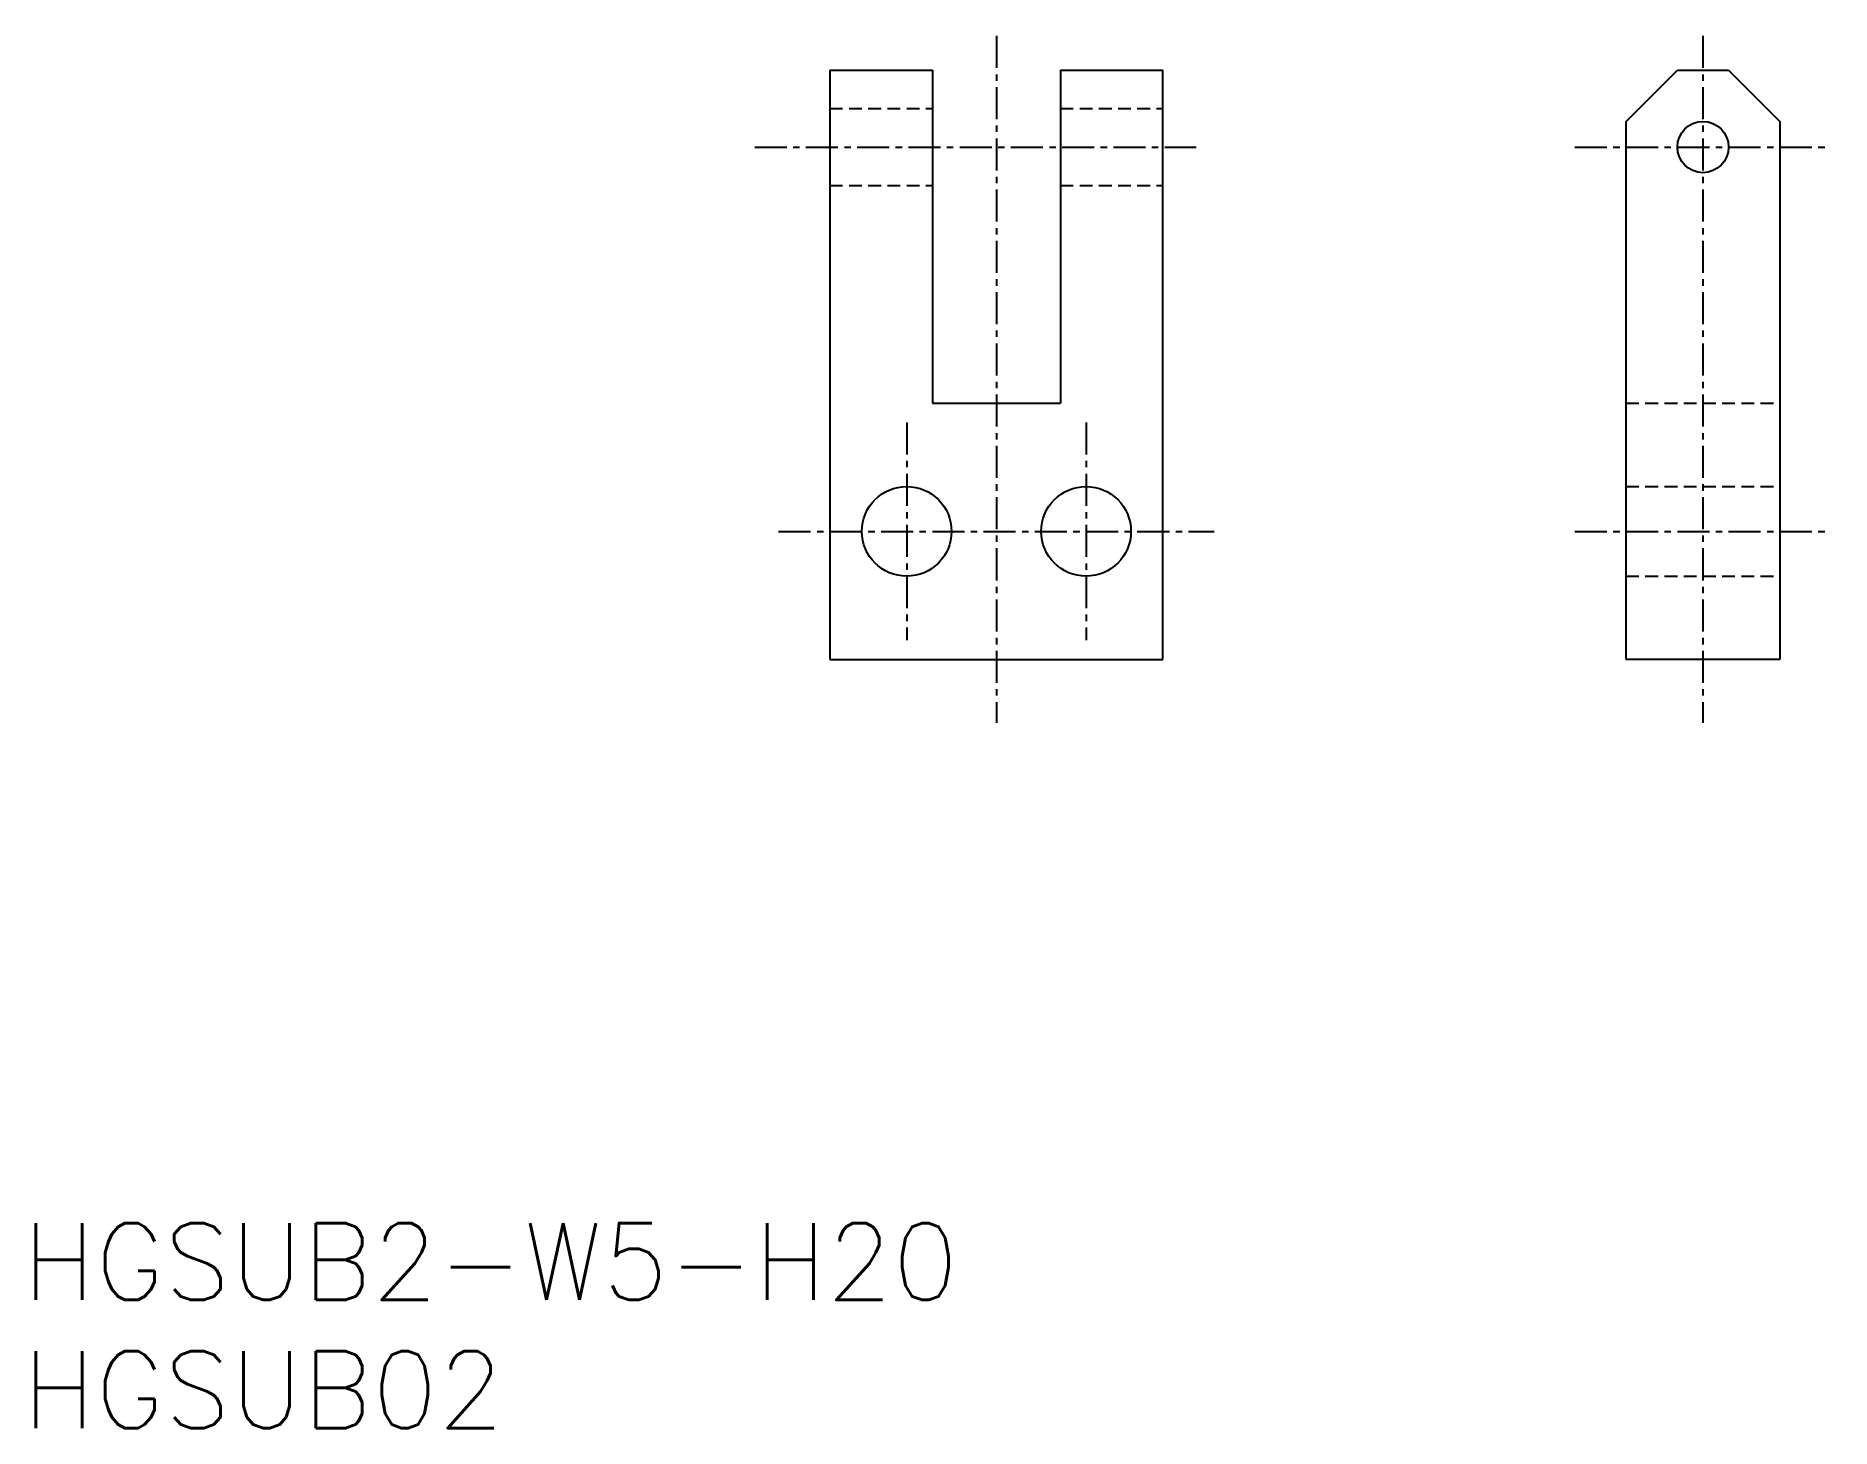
# Model space of a CAD drawing. Extents: x 0.5 to 70.6, y 0 to 54.3.
import ezdxf

# ---------------------------------------------------------------- set-up
doc = ezdxf.new("R2010")
doc.units = 0
doc.linetypes.add('CENTER', pattern=[2, 1.25, -0.25, 0.25, -0.25])
doc.linetypes.add('DASHED', pattern=[0.75, 0.5, -0.25])
doc.layers.get('0').update_dxf_attribs({"linetype": 'CONTINUOUS'})
doc.layers.add('CENTER', color=1, linetype='CENTER')
doc.styles.get("Standard").update_dxf_attribs({"font": 'txt.shx'})

# ---------------------------------------------------------------- blocks, each defined once
blk = doc.blocks.new('*U10')
at = {"color": 7, "linetype": 'CONTINUOUS'}
blk.add_text('HGSUB02', height=3, dxfattribs=at).set_placement((0, 0))
blk = doc.blocks.new('*U11')
at = {"color": 7, "linetype": 'CONTINUOUS'}
blk.add_text('HGSUB2-W5-H20', height=3, dxfattribs=at).set_placement((0, 5))

msp = doc.modelspace()

# ---------------------------------------------------------------- linework, layer by layer
at = {"color": 7, "linetype": 'CONTINUOUS'}
for p, q in [((31.5, 53), (31.5, 30)), ((31.5, 53), (35.5, 53)), ((35.5, 53), (35.5, 40)), ((40.5, 53), (40.5, 40)), ((40.5, 53), (44.5, 53)), ((44.5, 30), (44.5, 53)), ((62.576, 51), (64.576, 53)), ((64.576, 53), (66.576, 53)), ((66.576, 53), (68.576, 51)), ((62.576, 30), (62.576, 51)), ((68.576, 51), (68.576, 30)), ((35.5, 40), (40.5, 40)), ((31.5, 30), (44.5, 30)), ((68.576, 30), (62.576, 30))]:
    msp.add_line(p, q, dxfattribs=at)
at = {"color": 3, "linetype": 'DASHED'}
for p, q in [((31.5, 51.5), (35.5, 51.5)), ((40.5, 51.5), (44.5, 51.5)), ((31.5, 48.5), (35.5, 48.5)), ((40.5, 48.5), (44.5, 48.5)), ((62.576, 40), (68.576, 40)), ((62.576, 36.75), (68.576, 36.75)), ((62.576, 33.25), (68.576, 33.25))]:
    msp.add_line(p, q, dxfattribs=at)
at = {"color": 7, "linetype": 'CONTINUOUS'}
for centre, radius in [((65.576, 50), 1), ((34.5, 35), 1.75), ((41.5, 35), 1.75)]:
    msp.add_circle(centre, radius, dxfattribs=at)
at = {"layer": 'CENTER', "color": 1, "linetype": 'CENTER'}
for p, q in [((38, 54.338), (38, 27.525)), ((65.576, 54.338), (65.576, 27.525)), ((28.568, 50), (45.797, 50)), ((60.576, 50), (70.576, 50)), ((34.5, 39.25), (34.5, 30.75)), ((41.5, 39.25), (41.5, 30.75)), ((29.5, 35), (46.5, 35)), ((60.576, 35), (70.576, 35))]:
    msp.add_line(p, q, dxfattribs=at)

# ---------------------------------------------------------------- block references
at = {"color": 7, "linetype": 'CONTINUOUS'}
for name in ['*U11', '*U10']:
    msp.add_blockref(name, (0, 0), dxfattribs=at)

doc.saveas('drawing.dxf')
